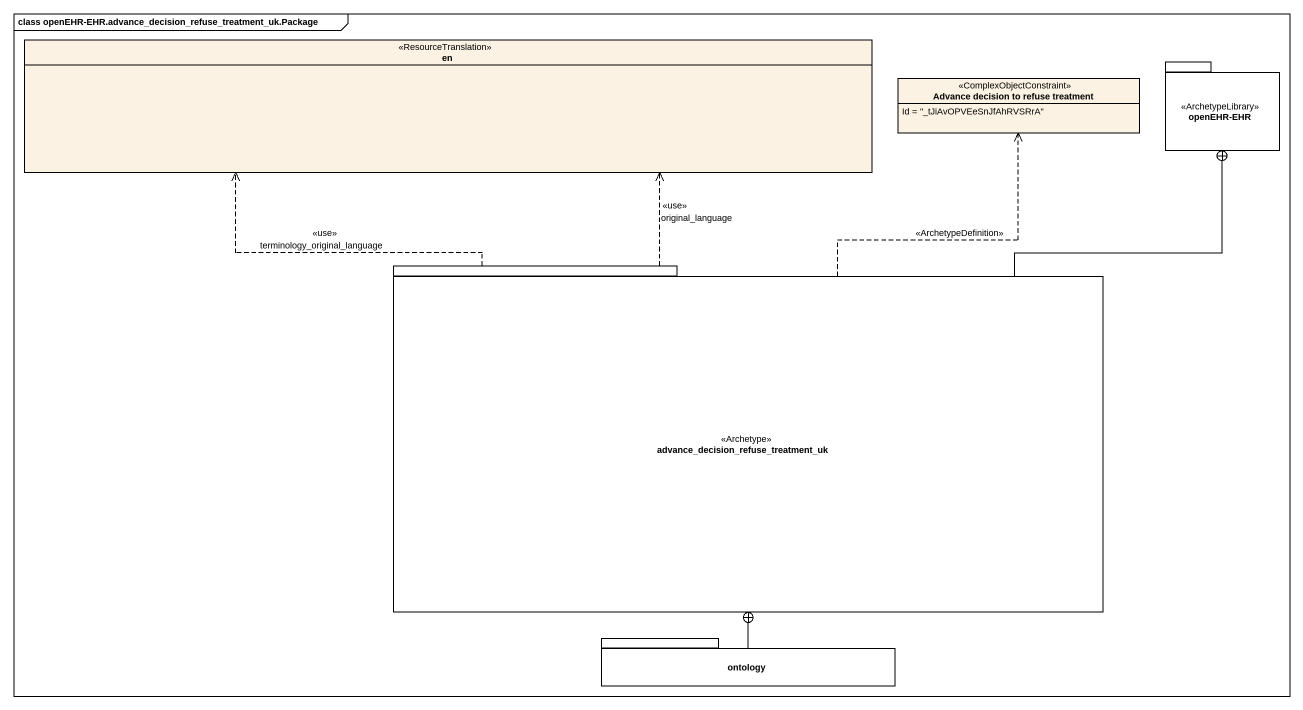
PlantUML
@startuml
mainframe class openEHR-EHR.advance_decision_refuse_treatment_uk.Package
hide circle
hide empty members
enum en <<ResourceTranslation>>
class "Advance decision to refuse treatment" as Advance_decision_to_refuse <<ComplexObjectConstraint>> {
  Id = "_tJiAvOPVEeSnJfAhRVSRrA"
}
package "openEHR-EHR" as openEHR_EHR <<ArchetypeLibrary>> {
}
package "advance_decision_refuse_treatment_uk" as advance_decision_refuse <<Archetype>> {
}
package ontology {
}
advance_decision_refuse .up.> en : <<use>>\nterminology_original_language
advance_decision_refuse .up.> en : <<use>>\noriginal_language
advance_decision_refuse .up.> Advance_decision_to_refuse : <<ArchetypeDefinition>>
advance_decision_refuse -up-+ openEHR_EHR
ontology -up-+ advance_decision_refuse
@enduml
